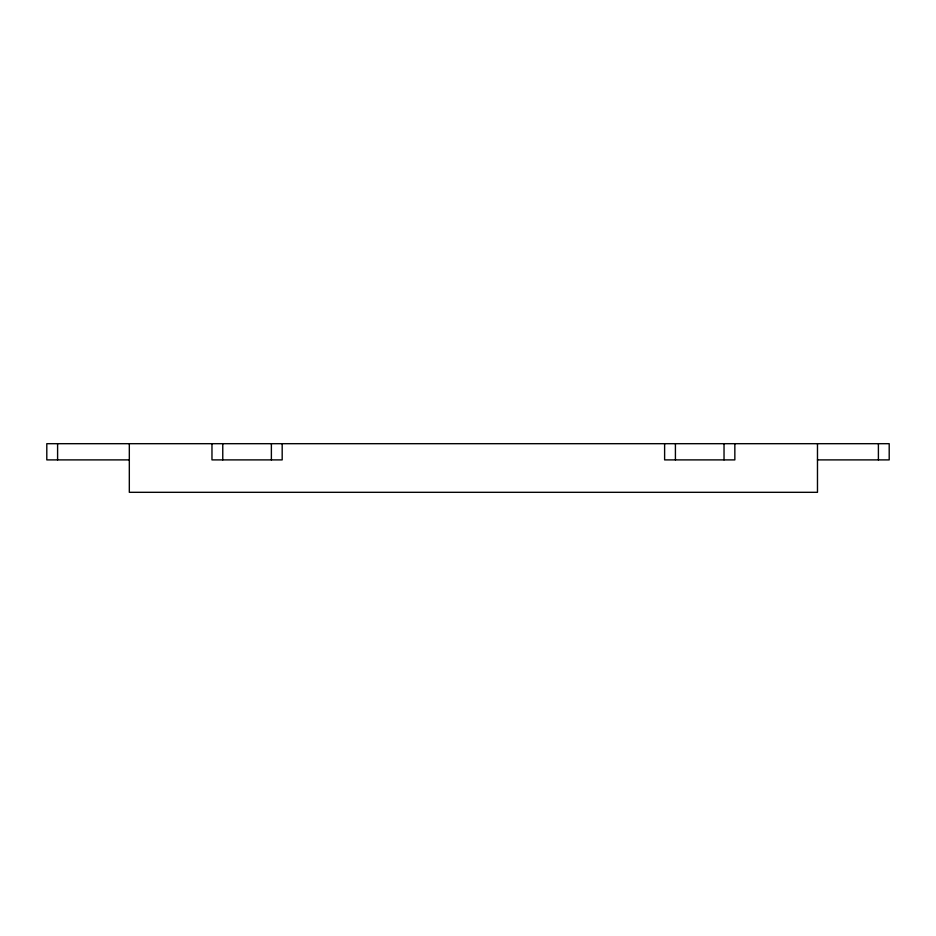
<?xml version="1.0" encoding="UTF-8"?>
<svg xmlns="http://www.w3.org/2000/svg" width="936" height="936" viewBox="0 0 936 936"><rect width="100%" height="100%" fill="white"/><g stroke="black" fill="none" stroke-linecap="round" stroke-linejoin="round"><path stroke-width="1.4" d="M129.32 459.892L46.8 459.892L46.8 443.687L889.2 443.687L889.2 459.892L817.479 459.892M878.401 443.687L878.401 459.892M817.479 443.687L817.479 492.313L129.32 492.313L129.32 443.687M734.842 443.687L734.842 459.892L664.618 459.892L664.618 443.687M724.031 443.687L724.031 459.892M675.418 443.687L675.418 459.892M282.181 443.687L282.181 459.892L211.969 459.892L211.969 443.687M271.381 443.687L271.381 459.892M222.768 443.687L222.768 459.892M57.599 443.687L57.599 459.892"/></g></svg>
